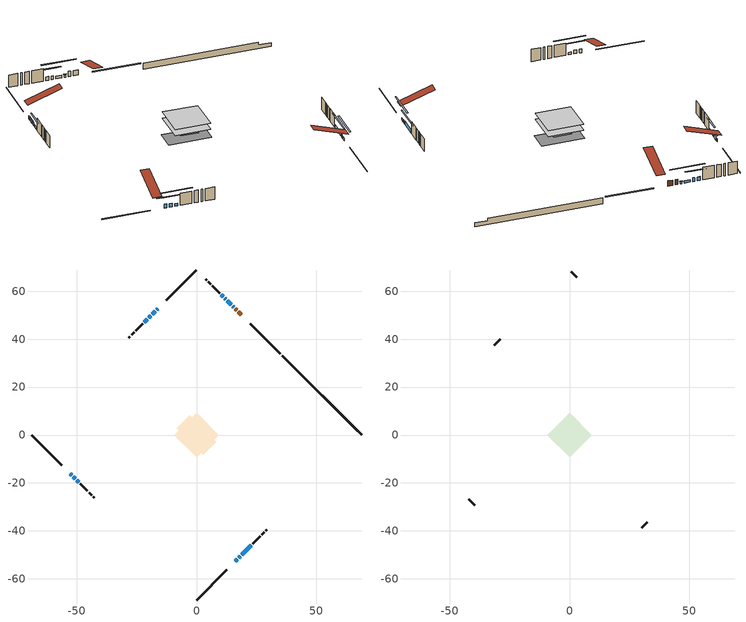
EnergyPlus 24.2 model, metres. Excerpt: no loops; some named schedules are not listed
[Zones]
conditioned space
 floor outside (Floor1 construction): -4.7,0 0,4.7 4.7,0 0,-4.7 z1.22
 floor adiabatic (AdiabaticFloorConstruction): -9.27,0 0,9.27 9.27,0 0,-9.27 z3.66
 floor foundation (Slab1 construction): -8.3,2.82 -2.82,8.3 8.3,-2.82 2.82,-8.3 z-1.22
 wall outside (RimJoist1 construction): 0,-68.89 12.58,-56.31 / -68.89,0 -56.31,-12.58 / 0,68.89 -12.58,56.31 / 35.04,33.85 22.46,46.43 z1.22:1.52
 wall outside (AdiabaticWallConstruction 1): 18.77,50.12 17.51,51.38 / 16.85,52.04 16.21,52.68 z1.22:3.25
 wall outside (AdiabaticWallConstruction): -16.27,52.62 -16.62,52.27 / 17.72,-51.17 18.22,-50.67 z1.22:2.44; -52.62,-16.27 -52.06,-16.83 z1.22:2.77; -51.4,-17.49 -50.59,-18.3 / -17.27,51.62 -18.48,50.41 / -19.13,49.76 -19.96,48.93 / 12.27,56.62 11.76,57.13 / 11.11,57.78 10.28,58.61 z1.22:2.67; 15.56,53.33 15.16,53.73 z1.22:2.08; 14.51,54.39 12.92,55.97 / 16.27,-52.62 17.07,-51.82 / -49.94,-18.95 -49.15,-19.74 z1.22:2.19; -20.61,48.28 -21.75,47.14 z1.22:2.24; 18.87,-50.02 22.91,-45.98 z1.22:2.64
 wall outside (Wall1 construction): 23.57,-45.32 26.53,-42.36 / -48.49,-20.4 -45.52,-23.37 / -22.4,46.49 -25.37,43.52 / 9.62,59.27 6.66,62.23 z1.22:6.1
 wall outside (Wall2 construction): 27.19,-41.7 28.3,-40.6 / -44.87,-24.02 -43.76,-25.13 / -26.03,42.87 -27.13,41.76 / 6,62.89 4.9,63.99 z1.22:6.1
 wall outside (Wall3 construction): 28.95,-39.94 29.43,-39.47 / -43.11,-25.78 -42.63,-26.26 / -27.79,41.1 -28.26,40.63 / 4.24,64.65 3.77,65.12 z1.22:6.1
 wall foundation (FoundationWall1 construction): 35.7,33.19,-1.22 35.7,33.19,1.22 65.57,3.32,1.22 65.57,3.32,0.3 68.89,0,0.3 68.89,0,-1.22
 window (WindowConstruction 9): -16.27,52.62 -16.62,52.27 z1.22:2.44
 window (WindowConstruction 4): -52.62,-16.27 -52.06,-16.83 z1.22:2.77
 window (WindowConstruction 5): -51.4,-17.49 -50.59,-18.3 z1.22:2.67
 window (WindowConstruction 6): 15.56,53.33 15.16,53.73 z1.22:2.08
 window (WindowConstruction 7): -17.27,51.62 -18.48,50.41 z1.22:2.67
 window (WindowConstruction 8): -19.13,49.76 -19.96,48.93 z1.22:2.67
 window (WindowConstruction 11): 14.5,54.39 12.92,55.97 z1.22:2.19
 window (WindowConstruction 12): 16.27,-52.62 17.07,-51.82 z1.22:2.19
 window (WindowConstruction 10): 17.72,-51.17 18.22,-50.67 z1.22:2.44
 window (WindowConstruction 13): -49.94,-18.95 -49.15,-19.74 z1.22:2.19
 window (WindowConstruction): 12.27,56.62 11.76,57.13 z1.22:2.67
 window (WindowConstruction 1): 11.1,57.79 10.28,58.61 z1.22:2.67
 window (WindowConstruction 2): -20.62,48.28 -21.75,47.14 z1.22:2.23
 window (WindowConstruction 3): 18.87,-50.02 22.91,-45.98 z1.22:2.64
 door (Door): 18.77,50.12 17.51,51.38 z1.22:3.25
 door (Door 1): 16.85,52.04 16.21,52.68 z1.22:3.25
 ceiling adiabatic (AdiabaticFloorConstruction): 0,-9.27 9.27,0 0,9.27 -9.27,0 z3.66
attic - vented
 floor to conditioned space (Floor2 construction Reversed): -9.27,0 0,9.27 9.27,0 0,-9.27 z6.1
 wall outside (Wall4 construction): 30.08,-38.81 32.54,-36.35 / -41.98,-26.91 -39.52,-29.37 / -28.92,39.97 -31.37,37.52 / 3.11,65.78 0.66,68.23 z1.22:6.1
 roof outside (Roof1 construction): 15.62,-53.27,6.1 6.59,-44.24,10.35 4.21,-46.62,10.35 13.24,-55.65,6.1; -53.27,-15.62,6.1 -44.24,-6.59,10.35 -46.62,-4.21,10.35 -55.65,-13.24,6.1; -15.62,53.27,6.1 -6.59,44.24,10.35 -4.21,46.62,10.35 -13.24,55.65,6.1; 19.42,49.47,6.1 10.39,40.43,10.35 12.77,38.05,10.35 21.8,47.09,6.1
shading: -49.98,-18.91 -54.7,-14.2 -54.99,-14.49 -50.27,-19.2 z5.71; -48.51,-20.38 -53.48,-15.41 -53.77,-15.7 -48.81,-20.67 z5.61; 15.02,53.87 15.7,53.19 15.99,53.48 15.31,54.16 z2.28; -18.62,50.27 -17.13,51.76 -17.42,52.05 -18.91,50.56 z2.87; -20.1,48.79 -18.99,49.9 -19.28,50.19 -20.39,49.08 z2.87; 9.12,59.77 18.31,50.58 18.6,50.87 9.41,60.06 z7.57; 20.87,-48.02 12.47,-56.42 12.76,-56.71 21.16,-48.31 z7.57; -45.34,-23.55 -53.74,-15.15 -54.03,-15.44 -45.63,-23.84 z7.57; 9.68,59.21 14.35,54.54 14.64,54.84 9.97,59.5 z5.61; 8.2,60.69 13.18,55.71 13.48,56 8.49,60.98 z5.61; -23.83,45.06 -18.54,50.36 -18.83,50.65 -24.12,45.36 z5.18; 24.99,-43.9 16.79,-52.1 17.08,-52.39 25.28,-44.19 z5.58
[Building]
Building 1: Terrain=Suburbs
[Site:Location]
Edmonton Intl AP_AB: Latitude {deg}=53.31; Longitude {deg}=-113.58; Time Zone {hr}=-7; Elevation {m}=723; Keep Site Location Information=Yes
[Site:GroundTemperature:Shallow]
-1.56185, -3.61833, -3.78302, -2.80711, 1.11059, 5.01004, 8.39065, 10.5322, 10.7141, 8.97234, 5.67794, 1.89811
[Site:WaterMainsTemperature]
Calculation Method=Schedule; Temperature Schedule=mains temperature schedule
[Material] Roughness=Rough; Thermal Absorptance=0.9
Name | Thickness {m} | Conductivity {W/m-K} | Density {kg/m3} | Specific Heat {J/kg-K} | Solar Absorptance | Visible Absorptance
asphalt or fiberglass shingles | 0.00635 | 0.162714 | 1121.4 | 1465.45 | 0.4 | 0.4
ceiling loosefill ins | 0.169333 | 0.0480833 | 16.02 | 1046.75 | 0.7 | 0.7
ceiling stud and cavity | 0.1397 | 0.515167 | 65.682 | 1177.47 | 0.7 | 0.7
concrete 4.0 in. | 0.1016 | 1.803125 | 2242.8 | 837.4 | 0.7 | 0.7
concrete 8.0 in. | 0.2032 | 1.803125 | 2242.8 | 837.4 | 0.7 | 0.7
door material | 0.04445 | 0.053851 | 512.64 | 1214.23 | 0.7 | 0.7
exterior vertical ins | 0.0460229 | 0.029427 | 32.04 | 1214.23 | 0.7 | 0.7
floor covering | 0.0127 | 0.0433444 | 54.468 | 1339.84 | 0.6 | 0.6
floor rigid ins | 0.051816 | 0.029427 | 32.04 | 1214.23 | 0.7 | 0.7
floor rigid ins 1; wall rigid ins | 0.512978 | 0.029427 | 32.04 | 1214.23 | 0.7 | 0.7
floor stud and cavity | 0.1397 | 0.0995206 | 92.3553 | 1139.71 | 0.7 | 0.7
floor stud and cavity 1 | 0.1397 | 1.75129 | 37.0049 | 1207.88 | 0.7 | 0.7
furniture material conditioned space 1 | 0.1524 | 0.115458 | 640.8 | 1214.23 | 0.6 | 0.6
gypsum board | 0.0127 | 0.160291 | 801 | 837.4 | 0.6 | 0.6
gypsum board 1 | 0.0127 | 0.160291 | 801 | 837.4 | 0.7 | 0.7
osb sheathing 0.5 in. | 0.0127 | 0.115458 | 512.64 | 1214.23 | 0.7 | 0.7
osb sheathing 0.75 in. | 0.01905 | 0.115458 | 512.64 | 1214.23 | 0.7 | 0.7
osb sheathing 2.0 in. | 0.0508 | 0.115458 | 512.64 | 1214.23 | 0.7 | 0.7
rim joist stud and cavity | 0.0508 | 0.0314757 | 125.044 | 1163.47 | 0.6 | 0.6
wall stud and cavity | 0.1397 | 0.100175 | 139.0536 | 1170.24 | 0.7 | 0.7
wall stud and cavity 1 | 0.1397 | 0.103846 | 139.0536 | 1170.24 | 0.7 | 0.7
wall stud and cavity 2 | 0.1397 | 0.113829 | 139.0536 | 1170.24 | 0.7 | 0.7
wall stud and cavity 3 | 0.0889 | 6.1454 | 50.32683 | 1063.81 | 0.6 | 0.6
wall stud and cavity 4 | 0.0889 | 0.380278 | 52.3479 | 1209.89 | 0.7 | 0.7
wall stud and cavity 5 | 0.0889 | 0.391764 | 83.0341 | 1211.67 | 0.7 | 0.7
wood siding | 0.0254 | 0.102417 | 544.68 | 1172.36 | 0.4 | 0.4
wood siding 1 | 0.00254 | 0.102417 | 544.68 | 1172.36 | 0.4 | 0.4
wood siding 2; wood siding 3; wood siding 4 | 0.0254 | 0.102417 | 544.68 | 1172.36 | 0.7 | 0.7
[WindowMaterial:SimpleGlazingSystem]
Name | U-Factor {W/m2-K} | Solar Heat Gain Coefficient
WindowMaterial | 2.64254 | 0.4
WindowMaterial 1 | 2.22918 | 0.57
WindowMaterial 10 | 2.42564 | 0.5
WindowMaterial 2 | 2.435862 | 0.62
WindowMaterial 3 | 2.43189 | 0.63
WindowMaterial 4 | 2.47447 | 0.61
WindowMaterial 5 | 2.430184 | 0.63
WindowMaterial 6 | 2.49094 | 0.46
WindowMaterial 7 | 2.171835 | 0.59
WindowMaterial 8 | 3.30687 | 0.61
WindowMaterial 9 | 3.310274 | 0.62
[Construction]
AdiabaticFloorConstruction: floor stud and cavity 1, floor rigid ins 1, osb sheathing 0.75 in., floor covering
AdiabaticWallConstruction: wood siding 3, wall rigid ins, wall stud and cavity 4, gypsum board
AdiabaticWallConstruction 1: wood siding 4, wall rigid ins, wall stud and cavity 4, gypsum board
Door; Door 1: door material
Floor1 construction: floor stud and cavity, floor rigid ins, osb sheathing 0.75 in., floor covering
Floor2 construction Reversed: gypsum board, ceiling stud and cavity, ceiling loosefill ins
FoundationWall1 construction: concrete 8.0 in., gypsum board 1
furniture construction conditioned space 1: furniture material conditioned space 1
PartitionWallConstruction: gypsum board, wall stud and cavity 5, gypsum board
RimJoist1 construction: wood siding 2, osb sheathing 2.0 in., rim joist stud and cavity
Roof1 construction: asphalt or fiberglass shingles
Slab1 construction: concrete 4.0 in.
Wall1 construction: wood siding, osb sheathing 0.5 in., wall stud and cavity, gypsum board
Wall2 construction: wood siding, osb sheathing 0.5 in., wall stud and cavity 1, gypsum board
Wall3 construction: wood siding, osb sheathing 0.5 in., wall stud and cavity 2, gypsum board
Wall4 construction: wood siding 1, wall stud and cavity 3
WindowConstruction: WindowMaterial
WindowConstruction 1; WindowConstruction 8: WindowMaterial 1
WindowConstruction 10: WindowMaterial 9
WindowConstruction 11; WindowConstruction 12; WindowConstruction 13: WindowMaterial 10
WindowConstruction 2: WindowMaterial 2
WindowConstruction 3: WindowMaterial 3
WindowConstruction 4: WindowMaterial 4
WindowConstruction 5: WindowMaterial 5
WindowConstruction 6: WindowMaterial 6
WindowConstruction 7: WindowMaterial 7
WindowConstruction 9: WindowMaterial 8
[Zone] Multiplier=1; Part of Total Floor Area=Yes
Name | Volume {m3}
attic - vented | 118.889
conditioned space | 787.2
[Space]
Name | Zone | Volume {m3}
attic - vented 1 | attic - vented | 118.889
conditioned space 1 | conditioned space | 787.2
[ZoneInfiltration:EffectiveLeakageArea]
infil attic - vented 1: Zone or Space=attic - vented 1; Schedule=Always On Discrete; Effective Air Leakage Area {cm2}=5982.61; Stack Coefficient=0.000635216; Wind Coefficient=1.70287e-05
[ZoneMixing]
whole house fan mix: Zone or Space=attic - vented; Schedule=Always On Continuous; Design Flow Rate Calculation Method=Flow/Zone; Design Flow Rate {m3/s}=0; Source Zone or Space=conditioned space
[SurfaceProperty:ExposedFoundationPerimeter]
Slab1: Exposed Perimeter Calculation Method=TotalExposedPerimeter; Total Exposed Perimeter {m}=46.939
[InternalMass] Zone or ZoneList=conditioned space; Space or SpaceList=conditioned space 1
Name | Construction | Surface Area {m2}
furniture mass conditioned space 1 | furniture construction conditioned space 1 | 135.188
partition wall mass | PartitionWallConstruction | 337.97
[Lights]
interior lighting: Zone or ZoneList or Space or SpaceList=conditioned space 1; Schedule=interior lighting schedule; Design Level Calculation Method=LightingLevel; Lighting Level {W}=343.2; Return Air Fraction=0; Fraction Radiant=0.6; Fraction Visible=0.2; Fraction Replaceable=1
[People]
occupants: Zone or ZoneList or Space or SpaceList=conditioned space 1; Number of People Schedule=occupants schedule; Number of People Calculation Method=People; Number of People=3; Fraction Radiant=0.314171; Sensible Heat Fraction=0.56303; Activity Level Schedule=occupants activity schedule; Carbon Dioxide Generation Rate {m3/s-W}=0; Enable ASHRAE 55 Comfort Warnings=No; Mean Radiant Temperature Calculation Type=EnclosureAveraged
[ElectricEquipment] Zone or ZoneList or Space or SpaceList=conditioned space 1; Design Level Calculation Method=EquipmentLevel
Name | Schedule | Design Level {W} | Fraction Latent | Fraction Radiant | Fraction Lost
clothes dryer | clothes dryer schedule | 140.772 | 0.015 | 0.081 | 0.85
clothes washer | clothes washer schedule | 32.1985 | 0.03 | 0.162 | 0.7
cooking range | cooking range schedule | 215.147 | 0.08 | 0.432 | 0.2
dishwasher | dishwasher schedule | 66.8632 | 0.3 | 0.18 | 0.4
fridge | fridge schedule | 72.9452 | 0 | 0.6 | 0
mech vent bath fan 0 | mech vent bath fan 0 schedule | 50.2 | 0 | 0 | 1
mech vent bath fan 1 | mech vent bath fan 1 schedule | 50.2 | 0 | 0 | 1
mech vent house fan | mech vent house fan schedule | 0 | 0 | 0 | 1
mech vent house fan cfis | mech vent house fan cfis schedule | 0 | 0 | 0 | 0
mech vent range fan 0 | mech vent range fan 0 schedule | 57 | 0 | 0 | 1
misc plug loads | misc plug loads schedule | 494.7 | 0.045 | 0.513 | 0.1
whole house fan | Always On Discrete | 0 | 0 | 0 | 1
[OtherEquipment] Zone or ZoneList or Space or SpaceList=conditioned space 1; Design Level Calculation Method=EquipmentLevel
Name | Fuel Type | Schedule | Design Level {W} | Fraction Latent | Fraction Radiant | Fraction Lost
clothes dryer 1 | Electricity | clothes dryer schedule | 0 | 0.015 | 0.081 | 0.85
cooking range 1 | Electricity | cooking range schedule | 0 | 0.08 | 0.432 | 0.2
general water use latent | None | general water use schedule | 62.594 | 1 | 0 | 0
general water use sensible | None | general water use schedule | -61.6891 | 0 | 0.6 | 0
mech vent house fan latent load | None | Always On Discrete | 0 | 1 | 0 | 0
mech vent house fan sensible load | None | Always On Discrete | 0 | 0 | 0 | 0
water heater energy adjustment1 | NaturalGas | Always On Discrete | 0.01 | 0 | 0 | 1
[ZoneInfiltration:DesignFlowRate] Zone or ZoneList or Space or SpaceList=conditioned space 1; Schedule=Always On Discrete; Design Flow Rate Calculation Method=Flow/Zone; Design Flow Rate {m3/s}=0
infil flow; natural vent flow; whole house fan flow
[Foundation:Kiva]
Foundation Kiva 1: Initial Indoor Air Temperature {C}=18; Wall Height Above Grade {m}=1.21999; Wall Depth Below Slab {m}=0.2032; Custom Block Material Name 1=exterior vertical ins; Custom Block Depth 1 {m}=2.43998; Custom Block X Position 1 {m}=0.2159; Custom Block Z Position 1 {m}=0
[Foundation:Kiva:Settings]
Soil Conductivity {W/m-K}=0.849921; Soil Density {kg/m3}=1842.3; Soil Specific Heat {J/kg-K}=418.7; Ground Solar Absorptivity=0.9; Ground Thermal Absorptivity=0.9; Ground Surface Roughness {m}=0.03; Far-Field Width {m}=40; Deep-Ground Boundary Condition=ZeroFlux; Deep-Ground Depth {m}=40; Minimum Cell Dimension {m}=0.2; Maximum Cell Growth Coefficient=3; Simulation Timestep=Timestep
[Exterior:Lights]
exterior lighting: Schedule=exterior lighting schedule; Design Level {W}=75.6
[Schedule:Constant]
Name | Hourly Value
Always On Continuous; mech vent house fan schedule; mech vent house fan cfis schedule; Always On Discrete | 1
occupants activity schedule | 117.228
fridge schedule | 0
[Schedule:Week:Daily]
interior lighting schedule Week Rule - Jan1-Jan27: interior lighting schedule day, interior lighting schedule day, interior lighting schedule day, interior lighting schedule day, interior lighting schedule day, interior lighting schedule day, interior lighting schedule day, interior lighting schedule default day, interior lighting schedule default day, interior lighting schedule default day, interior lighting schedule default day, interior lighting schedule default day
interior lighting schedule Week Rule - Jan28-Feb3: interior lighting schedule day, interior lighting schedule day, interior lighting schedule day, interior lighting schedule day, interior lighting schedule day 1, interior lighting schedule day 1, interior lighting schedule day 1, interior lighting schedule default day, interior lighting schedule default day, interior lighting schedule default day, interior lighting schedule default day, interior lighting schedule default day
interior lighting schedule Week Rule - Feb4-Feb24: interior lighting schedule day 1, interior lighting schedule day 1, interior lighting schedule day 1, interior lighting schedule day 1, interior lighting schedule day 1, interior lighting schedule day 1, interior lighting schedule day 1, interior lighting schedule default day, interior lighting schedule default day, interior lighting schedule default day, interior lighting schedule default day, interior lighting schedule default day
interior lighting schedule Week Rule - Feb25-Mar3: interior lighting schedule day 1, interior lighting schedule day 1, interior lighting schedule day 1, interior lighting schedule day 1, interior lighting schedule day 2, interior lighting schedule day 2, interior lighting schedule day 2, interior lighting schedule default day, interior lighting schedule default day, interior lighting schedule default day, interior lighting schedule default day, interior lighting schedule default day
interior lighting schedule Week Rule - Mar4-Mar31: interior lighting schedule day 2, interior lighting schedule day 2, interior lighting schedule day 2, interior lighting schedule day 2, interior lighting schedule day 2, interior lighting schedule day 2, interior lighting schedule day 2, interior lighting schedule default day, interior lighting schedule default day, interior lighting schedule default day, interior lighting schedule default day, interior lighting schedule default day
interior lighting schedule Week Rule - Apr1-Apr28: interior lighting schedule day 3, interior lighting schedule day 3, interior lighting schedule day 3, interior lighting schedule day 3, interior lighting schedule day 3, interior lighting schedule day 3, interior lighting schedule day 3, interior lighting schedule default day, interior lighting schedule default day, interior lighting schedule default day, interior lighting schedule default day, interior lighting schedule default day
interior lighting schedule Week Rule - Apr29-May5: interior lighting schedule day 3, interior lighting schedule day 3, interior lighting schedule day 4, interior lighting schedule day 4, interior lighting schedule day 4, interior lighting schedule day 4, interior lighting schedule day 4, interior lighting schedule default day, interior lighting schedule default day, interior lighting schedule default day, interior lighting schedule default day, interior lighting schedule default day
interior lighting schedule Week Rule - May6-May26: interior lighting schedule day 4, interior lighting schedule day 4, interior lighting schedule day 4, interior lighting schedule day 4, interior lighting schedule day 4, interior lighting schedule day 4, interior lighting schedule day 4, interior lighting schedule default day, interior lighting schedule default day, interior lighting schedule default day, interior lighting schedule default day, interior lighting schedule default day
interior lighting schedule Week Rule - May27-Jun2: interior lighting schedule day 4, interior lighting schedule day 4, interior lighting schedule day 4, interior lighting schedule day 4, interior lighting schedule day 4, interior lighting schedule day 5, interior lighting schedule day 5, interior lighting schedule default day, interior lighting schedule default day, interior lighting schedule default day, interior lighting schedule default day, interior lighting schedule default day
interior lighting schedule Week Rule - Jun3-Jun30: interior lighting schedule day 5, interior lighting schedule day 5, interior lighting schedule day 5, interior lighting schedule day 5, interior lighting schedule day 5, interior lighting schedule day 5, interior lighting schedule day 5, interior lighting schedule default day, interior lighting schedule default day, interior lighting schedule default day, interior lighting schedule default day, interior lighting schedule default day
interior lighting schedule Week Rule - Jul1-Jul28: interior lighting schedule day 6, interior lighting schedule day 6, interior lighting schedule day 6, interior lighting schedule day 6, interior lighting schedule day 6, interior lighting schedule day 6, interior lighting schedule day 6, interior lighting schedule default day, interior lighting schedule default day, interior lighting schedule default day, interior lighting schedule default day, interior lighting schedule default day
interior lighting schedule Week Rule - Jul29-Aug4: interior lighting schedule day 6, interior lighting schedule day 6, interior lighting schedule day 6, interior lighting schedule day 7, interior lighting schedule day 7, interior lighting schedule day 7, interior lighting schedule day 7, interior lighting schedule default day, interior lighting schedule default day, interior lighting schedule default day, interior lighting schedule default day, interior lighting schedule default day
interior lighting schedule Week Rule - Aug5-Aug25: interior lighting schedule day 7, interior lighting schedule day 7, interior lighting schedule day 7, interior lighting schedule day 7, interior lighting schedule day 7, interior lighting schedule day 7, interior lighting schedule day 7, interior lighting schedule default day, interior lighting schedule default day, interior lighting schedule default day, interior lighting schedule default day, interior lighting schedule default day
interior lighting schedule Week Rule - Aug26-Sep1: interior lighting schedule day 7, interior lighting schedule day 7, interior lighting schedule day 7, interior lighting schedule day 7, interior lighting schedule day 7, interior lighting schedule day 7, interior lighting schedule day 8, interior lighting schedule default day, interior lighting schedule default day, interior lighting schedule default day, interior lighting schedule default day, interior lighting schedule default day
interior lighting schedule Week Rule - Sep2-Sep29: interior lighting schedule day 8, interior lighting schedule day 8, interior lighting schedule day 8, interior lighting schedule day 8, interior lighting schedule day 8, interior lighting schedule day 8, interior lighting schedule day 8, interior lighting schedule default day, interior lighting schedule default day, interior lighting schedule default day, interior lighting schedule default day, interior lighting schedule default day
interior lighting schedule Week Rule - Sep30-Oct6: interior lighting schedule day 8, interior lighting schedule day 9, interior lighting schedule day 9, interior lighting schedule day 9, interior lighting schedule day 9, interior lighting schedule day 9, interior lighting schedule day 9, interior lighting schedule default day, interior lighting schedule default day, interior lighting schedule default day, interior lighting schedule default day, interior lighting schedule default day
interior lighting schedule Week Rule - Oct7-Oct27: interior lighting schedule day 9, interior lighting schedule day 9, interior lighting schedule day 9, interior lighting schedule day 9, interior lighting schedule day 9, interior lighting schedule day 9, interior lighting schedule day 9, interior lighting schedule default day, interior lighting schedule default day, interior lighting schedule default day, interior lighting schedule default day, interior lighting schedule default day
interior lighting schedule Week Rule - Oct28-Nov3: interior lighting schedule day 9, interior lighting schedule day 9, interior lighting schedule day 9, interior lighting schedule day 9, interior lighting schedule day 10, interior lighting schedule day 10, interior lighting schedule day 10, interior lighting schedule default day, interior lighting schedule default day, interior lighting schedule default day, interior lighting schedule default day, interior lighting schedule default day
interior lighting schedule Week Rule - Nov4-Nov24: interior lighting schedule day 10, interior lighting schedule day 10, interior lighting schedule day 10, interior lighting schedule day 10, interior lighting schedule day 10, interior lighting schedule day 10, interior lighting schedule day 10, interior lighting schedule default day, interior lighting schedule default day, interior lighting schedule default day, interior lighting schedule default day, interior lighting schedule default day
interior lighting schedule Week Rule - Nov25-Dec1: interior lighting schedule day 10, interior lighting schedule day 10, interior lighting schedule day 10, interior lighting schedule day 10, interior lighting schedule day 10, interior lighting schedule day 10, interior lighting schedule day 11, interior lighting schedule default day, interior lighting schedule default day, interior lighting schedule default day, interior lighting schedule default day, interior lighting schedule default day
interior lighting schedule Week Rule - Dec2-Dec31: interior lighting schedule day 11, interior lighting schedule day 11, interior lighting schedule day 11, interior lighting schedule day 11, interior lighting schedule day 11, interior lighting schedule day 11, interior lighting schedule day 11, interior lighting schedule default day, interior lighting schedule default day, interior lighting schedule default day, interior lighting schedule default day, interior lighting schedule default day
occupants schedule Week Rule - Jan1-Dec31: occupants schedule day, occupants schedule day, occupants schedule day, occupants schedule day, occupants schedule day, occupants schedule day, occupants schedule day, occupants schedule default day, occupants schedule default day, occupants schedule default day, occupants schedule default day, occupants schedule default day
clothes dryer schedule Week Rule - Jan1-Dec31: clothes dryer schedule day, clothes dryer schedule day, clothes dryer schedule day, clothes dryer schedule day, clothes dryer schedule day, clothes dryer schedule day, clothes dryer schedule day, clothes dryer schedule default day, clothes dryer schedule default day, clothes dryer schedule default day, clothes dryer schedule default day, clothes dryer schedule default day
clothes washer schedule Week Rule - Jan1-Dec31: clothes washer schedule day, clothes washer schedule day, clothes washer schedule day, clothes washer schedule day, clothes washer schedule day, clothes washer schedule day, clothes washer schedule day, clothes washer schedule default day, clothes washer schedule default day, clothes washer schedule default day, clothes washer schedule default day, clothes washer schedule default day
cooking range schedule Week Rule - Jan1-Dec31: cooking range schedule day, cooking range schedule day, cooking range schedule day, cooking range schedule day, cooking range schedule day, cooking range schedule day, cooking range schedule day, cooking range schedule default day, cooking range schedule default day, cooking range schedule default day, cooking range schedule default day, cooking range schedule default day
dishwasher schedule Week Rule - Jan1-Dec31: dishwasher schedule day, dishwasher schedule day, dishwasher schedule day, dishwasher schedule day, dishwasher schedule day, dishwasher schedule day, dishwasher schedule day, dishwasher schedule default day, dishwasher schedule default day, dishwasher schedule default day, dishwasher schedule default day, dishwasher schedule default day
mech vent bath fan 0 schedule Week Rule - Jan1-Dec31: mech vent bath fan 0 schedule day, mech vent bath fan 0 schedule day, mech vent bath fan 0 schedule day, mech vent bath fan 0 schedule day, mech vent bath fan 0 schedule day, mech vent bath fan 0 schedule day, mech vent bath fan 0 schedule day, mech vent bath fan 0 schedule default day, mech vent bath fan 0 schedule default day, mech vent bath fan 0 schedule default day, mech vent bath fan 0 schedule default day, mech vent bath fan 0 schedule default day
mech vent bath fan 1 schedule Week Rule - Jan1-Dec31: mech vent bath fan 1 schedule day, mech vent bath fan 1 schedule day, mech vent bath fan 1 schedule day, mech vent bath fan 1 schedule day, mech vent bath fan 1 schedule day, mech vent bath fan 1 schedule day, mech vent bath fan 1 schedule day, mech vent bath fan 1 schedule default day, mech vent bath fan 1 schedule default day, mech vent bath fan 1 schedule default day, mech vent bath fan 1 schedule default day, mech vent bath fan 1 schedule default day
mech vent range fan 0 schedule Week Rule - Jan1-Dec31: mech vent range fan 0 schedule day, mech vent range fan 0 schedule day, mech vent range fan 0 schedule day, mech vent range fan 0 schedule day, mech vent range fan 0 schedule day, mech vent range fan 0 schedule day, mech vent range fan 0 schedule day, mech vent range fan 0 schedule default day, mech vent range fan 0 schedule default day, mech vent range fan 0 schedule default day, mech vent range fan 0 schedule default day, mech vent range fan 0 schedule default day
misc plug loads schedule Week Rule - Jan1-Dec31: misc plug loads schedule day, misc plug loads schedule day, misc plug loads schedule day, misc plug loads schedule day, misc plug loads schedule day, misc plug loads schedule day, misc plug loads schedule day, misc plug loads schedule default day, misc plug loads schedule default day, misc plug loads schedule default day, misc plug loads schedule default day, misc plug loads schedule default day
general water use schedule Week Rule - Jan1-Dec31: general water use schedule day, general water use schedule day, general water use schedule day, general water use schedule day, general water use schedule day, general water use schedule day, general water use schedule day, general water use schedule default day, general water use schedule default day, general water use schedule default day, general water use schedule default day, general water use schedule default day
exterior lighting schedule Week Rule - Jan1-Jan27: exterior lighting schedule day, exterior lighting schedule day, exterior lighting schedule day, exterior lighting schedule day, exterior lighting schedule day, exterior lighting schedule day, exterior lighting schedule day, exterior lighting schedule default day, exterior lighting schedule default day, exterior lighting schedule default day, exterior lighting schedule default day, exterior lighting schedule default day
exterior lighting schedule Week Rule - Jan28-Feb3: exterior lighting schedule day, exterior lighting schedule day, exterior lighting schedule day, exterior lighting schedule day, exterior lighting schedule day 1, exterior lighting schedule day 1, exterior lighting schedule day 1, exterior lighting schedule default day, exterior lighting schedule default day, exterior lighting schedule default day, exterior lighting schedule default day, exterior lighting schedule default day
exterior lighting schedule Week Rule - Feb4-Feb24: exterior lighting schedule day 1, exterior lighting schedule day 1, exterior lighting schedule day 1, exterior lighting schedule day 1, exterior lighting schedule day 1, exterior lighting schedule day 1, exterior lighting schedule day 1, exterior lighting schedule default day, exterior lighting schedule default day, exterior lighting schedule default day, exterior lighting schedule default day, exterior lighting schedule default day
exterior lighting schedule Week Rule - Feb25-Mar3: exterior lighting schedule day 1, exterior lighting schedule day 1, exterior lighting schedule day 1, exterior lighting schedule day 1, exterior lighting schedule day 2, exterior lighting schedule day 2, exterior lighting schedule day 2, exterior lighting schedule default day, exterior lighting schedule default day, exterior lighting schedule default day, exterior lighting schedule default day, exterior lighting schedule default day
exterior lighting schedule Week Rule - Mar4-Mar31: exterior lighting schedule day 2, exterior lighting schedule day 2, exterior lighting schedule day 2, exterior lighting schedule day 2, exterior lighting schedule day 2, exterior lighting schedule day 2, exterior lighting schedule day 2, exterior lighting schedule default day, exterior lighting schedule default day, exterior lighting schedule default day, exterior lighting schedule default day, exterior lighting schedule default day
exterior lighting schedule Week Rule - Apr1-Apr28: exterior lighting schedule day 3, exterior lighting schedule day 3, exterior lighting schedule day 3, exterior lighting schedule day 3, exterior lighting schedule day 3, exterior lighting schedule day 3, exterior lighting schedule day 3, exterior lighting schedule default day, exterior lighting schedule default day, exterior lighting schedule default day, exterior lighting schedule default day, exterior lighting schedule default day
exterior lighting schedule Week Rule - Apr29-May5: exterior lighting schedule day 3, exterior lighting schedule day 3, exterior lighting schedule day 4, exterior lighting schedule day 4, exterior lighting schedule day 4, exterior lighting schedule day 4, exterior lighting schedule day 4, exterior lighting schedule default day, exterior lighting schedule default day, exterior lighting schedule default day, exterior lighting schedule default day, exterior lighting schedule default day
exterior lighting schedule Week Rule - May6-May26: exterior lighting schedule day 4, exterior lighting schedule day 4, exterior lighting schedule day 4, exterior lighting schedule day 4, exterior lighting schedule day 4, exterior lighting schedule day 4, exterior lighting schedule day 4, exterior lighting schedule default day, exterior lighting schedule default day, exterior lighting schedule default day, exterior lighting schedule default day, exterior lighting schedule default day
exterior lighting schedule Week Rule - May27-Jun2: exterior lighting schedule day 4, exterior lighting schedule day 4, exterior lighting schedule day 4, exterior lighting schedule day 4, exterior lighting schedule day 4, exterior lighting schedule day 5, exterior lighting schedule day 5, exterior lighting schedule default day, exterior lighting schedule default day, exterior lighting schedule default day, exterior lighting schedule default day, exterior lighting schedule default day
exterior lighting schedule Week Rule - Jun3-Jun30: exterior lighting schedule day 5, exterior lighting schedule day 5, exterior lighting schedule day 5, exterior lighting schedule day 5, exterior lighting schedule day 5, exterior lighting schedule day 5, exterior lighting schedule day 5, exterior lighting schedule default day, exterior lighting schedule default day, exterior lighting schedule default day, exterior lighting schedule default day, exterior lighting schedule default day
exterior lighting schedule Week Rule - Jul1-Jul28: exterior lighting schedule day 6, exterior lighting schedule day 6, exterior lighting schedule day 6, exterior lighting schedule day 6, exterior lighting schedule day 6, exterior lighting schedule day 6, exterior lighting schedule day 6, exterior lighting schedule default day, exterior lighting schedule default day, exterior lighting schedule default day, exterior lighting schedule default day, exterior lighting schedule default day
exterior lighting schedule Week Rule - Jul29-Aug4: exterior lighting schedule day 6, exterior lighting schedule day 6, exterior lighting schedule day 6, exterior lighting schedule day 7, exterior lighting schedule day 7, exterior lighting schedule day 7, exterior lighting schedule day 7, exterior lighting schedule default day, exterior lighting schedule default day, exterior lighting schedule default day, exterior lighting schedule default day, exterior lighting schedule default day
exterior lighting schedule Week Rule - Aug5-Aug25: exterior lighting schedule day 7, exterior lighting schedule day 7, exterior lighting schedule day 7, exterior lighting schedule day 7, exterior lighting schedule day 7, exterior lighting schedule day 7, exterior lighting schedule day 7, exterior lighting schedule default day, exterior lighting schedule default day, exterior lighting schedule default day, exterior lighting schedule default day, exterior lighting schedule default day
[Schedule:Year]
interior lighting schedule: interior lighting schedule Week Rule - Jan1-Jan27, 1, 1, 1, 27, interior lighting schedule Week Rule - Jan28-Feb3, 1, 28, 2, 3, interior lighting schedule Week Rule - Feb4-Feb24, 2, 4, 2, 24, interior lighting schedule Week Rule - Feb25-Mar3, 2, 25, 3, 3, interior lighting schedule Week Rule - Mar4-Mar31, 3, 4, 3, 31, interior lighting schedule Week Rule - Apr1-Apr28, 4, 1, 4, 28, interior lighting schedule Week Rule - Apr29-May5, 4, 29, 5, 5, interior lighting schedule Week Rule - May6-May26, 5, 6, 5, 26, interior lighting schedule Week Rule - May27-Jun2, 5, 27, 6, 2, interior lighting schedule Week Rule - Jun3-Jun30, 6, 3, 6, 30, interior lighting schedule Week Rule - Jul1-Jul28, 7, 1, 7, 28, interior lighting schedule Week Rule - Jul29-Aug4, 7, 29, 8, 4, interior lighting schedule Week Rule - Aug5-Aug25, 8, 5, 8, 25, interior lighting schedule Week Rule - Aug26-Sep1, 8, 26, 9, 1, interior lighting schedule Week Rule - Sep2-Sep29, 9, 2, 9, 29, interior lighting schedule Week Rule - Sep30-Oct6, 9, 30, 10, 6, interior lighting schedule Week Rule - Oct7-Oct27, 10, 7, 10, 27, interior lighting schedule Week Rule - Oct28-Nov3, 10, 28, 11, 3, interior lighting schedule Week Rule - Nov4-Nov24, 11, 4, 11, 24, interior lighting schedule Week Rule - Nov25-Dec1, 11, 25, 12, 1, interior lighting schedule Week Rule - Dec2-Dec31, 12, 2, 12, 31
occupants schedule: occupants schedule Week Rule - Jan1-Dec31, 1, 1, 12, 31
clothes dryer schedule: clothes dryer schedule Week Rule - Jan1-Dec31, 1, 1, 12, 31
clothes washer schedule: clothes washer schedule Week Rule - Jan1-Dec31, 1, 1, 12, 31
cooking range schedule: cooking range schedule Week Rule - Jan1-Dec31, 1, 1, 12, 31
dishwasher schedule: dishwasher schedule Week Rule - Jan1-Dec31, 1, 1, 12, 31
mech vent bath fan 0 schedule: mech vent bath fan 0 schedule Week Rule - Jan1-Dec31, 1, 1, 12, 31
mech vent bath fan 1 schedule: mech vent bath fan 1 schedule Week Rule - Jan1-Dec31, 1, 1, 12, 31
mech vent range fan 0 schedule: mech vent range fan 0 schedule Week Rule - Jan1-Dec31, 1, 1, 12, 31
misc plug loads schedule: misc plug loads schedule Week Rule - Jan1-Dec31, 1, 1, 12, 31
general water use schedule: general water use schedule Week Rule - Jan1-Dec31, 1, 1, 12, 31
exterior lighting schedule: exterior lighting schedule Week Rule - Jan1-Jan27, 1, 1, 1, 27, exterior lighting schedule Week Rule - Jan28-Feb3, 1, 28, 2, 3, exterior lighting schedule Week Rule - Feb4-Feb24, 2, 4, 2, 24, exterior lighting schedule Week Rule - Feb25-Mar3, 2, 25, 3, 3, exterior lighting schedule Week Rule - Mar4-Mar31, 3, 4, 3, 31, exterior lighting schedule Week Rule - Apr1-Apr28, 4, 1, 4, 28, exterior lighting schedule Week Rule - Apr29-May5, 4, 29, 5, 5, exterior lighting schedule Week Rule - May6-May26, 5, 6, 5, 26, exterior lighting schedule Week Rule - May27-Jun2, 5, 27, 6, 2, exterior lighting schedule Week Rule - Jun3-Jun30, 6, 3, 6, 30, exterior lighting schedule Week Rule - Jul1-Jul28, 7, 1, 7, 28, exterior lighting schedule Week Rule - Jul29-Aug4, 7, 29, 8, 4, exterior lighting schedule Week Rule - Aug5-Aug25, 8, 5, 8, 25, exterior lighting schedule Week Rule - Aug26-Sep1, 8, 26, 9, 1, exterior lighting schedule Week Rule - Sep2-Sep29, 9, 2, 9, 29, exterior lighting schedule Week Rule - Sep30-Oct6, 9, 30, 10, 6, exterior lighting schedule Week Rule - Oct7-Oct27, 10, 7, 10, 27, exterior lighting schedule Week Rule - Oct28-Nov3, 10, 28, 11, 3, exterior lighting schedule Week Rule - Nov4-Nov24, 11, 4, 11, 24, exterior lighting schedule Week Rule - Nov25-Dec1, 11, 25, 12, 1, exterior lighting schedule Week Rule - Dec2-Dec31, 12, 2, 12, 31
[Schedule:Compact]
mains temperature schedule: Through: 01/01, For: AllDays, Until: 24:00, 3.97167, Through: 01/02, For: AllDays, Until: 24:00, 3.90778, Through: 01/03, For: AllDays, Until: 24:00, 3.84556, Through: 01/04, For: AllDays, Until: 24:00, 3.78389, Through: 01/05, For: AllDays, Until: 24:00, 3.72278, Through: 01/06, For: AllDays, Until: 24:00, 3.66278, Through: 01/07, For: AllDays, Until: 24:00, 3.60389, Through: 01/08, For: AllDays, Until: 24:00, 3.54556, Through: 01/09, For: AllDays, Until: 24:00, 3.48833, Through: 01/10, For: AllDays, Until: 24:00, 3.43167, Through: 01/11, For: AllDays, Until: 24:00, 3.37611, Through: 01/12, For: AllDays, Until: 24:00, 3.32167, Through: 01/13, For: AllDays, Until: 24:00, 3.26833, Through: 01/14, For: AllDays, Until: 24:00, 3.21556, Through: 01/15, For: AllDays, Until: 24:00, 3.16444, Through: 01/16, For: AllDays, Until: 24:00, 3.11389, Through: 01/17, For: AllDays, Until: 24:00, 3.06444, Through: 01/18, For: AllDays, Until: 24:00, 3.01611, Through: 01/19, For: AllDays, Until: 24:00, 2.96889, Through: 01/20, For: AllDays, Until: 24:00, 2.92278, Through: 01/21, For: AllDays, Until: 24:00, 2.87722, Through: 01/22, For: AllDays, Until: 24:00, 2.83333, Through: 01/23, For: AllDays, Until: 24:00, 2.79056, Through: 01/24, For: AllDays, Until: 24:00, 2.74889, Through: 01/25, For: AllDays, Until: 24:00, 2.70833, Through: 01/26, For: AllDays, Until: 24:00, 2.66889, Through: 01/27, For: AllDays, Until: 24:00, 2.63056, Through: 01/28, For: AllDays, Until: 24:00, 2.59333, Through: 01/29, For: AllDays, Until: 24:00, 2.55778, Through: 01/30, For: AllDays, Until: 24:00, 2.52278, Through: 01/31, For: AllDays, Until: 24:00, 2.48944, Through: 02/01, For: AllDays, Until: 24:00, 2.45722, Through: 02/02, For: AllDays, Until: 24:00, 2.42611, Through: 02/03, For: AllDays, Until: 24:00, 2.39667, Through: 02/04, For: AllDays, Until: 24:00, 2.36833, Through: 02/05, For: AllDays, Until: 24:00, 2.34111, Through: 02/06, For: AllDays, Until: 24:00, 2.315, Through: 02/07, For: AllDays, Until: 24:00, 2.29056, Through: 02/08, For: AllDays, Until: 24:00, 2.26722, Through: 02/09, For: AllDays, Until: 24:00, 2.245, Through: 02/10, For: AllDays, Until: 24:00, 2.22444, Through: 02/11, For: AllDays, Until: 24:00, 2.20444, Through: 02/12, For: AllDays, Until: 24:00, 2.18667, Through: 02/13, For: AllDays, Until: 24:00, 2.17, Through: 02/14, For: AllDays, Until: 24:00, 2.15444, Through: 02/15, For: AllDays, Until: 24:00, 2.14, Through: 02/16, For: AllDays, Until: 24:00, 2.12722, Through: 02/17, For: AllDays, Until: 24:00, 2.11556, Through: 02/18, For: AllDays, Until: 24:00, 2.10556, Through: 02/19, For: AllDays, Until: 24:00, 2.09667, Through: 02/20, For: AllDays, Until: 24:00, 2.08889, Through: 02/21, For: AllDays, Until: 24:00, 2.08278, Through: 02/22, For: AllDays, Until: 24:00, 2.07833, Through: 02/23, For: AllDays, Until: 24:00, 2.07444, Through: 02/24, For: AllDays, Until: 24:00, 2.07278, Through: 02/25, For: AllDays, Until: 24:00, 2.07167, Through: 02/26, For: AllDays, Until: 24:00, 2.07222, Through: 02/27, For: AllDays, Until: 24:00, 2.07444, Through: 02/28, For: AllDays, Until: 24:00, 2.07778, Through: 03/01, For: AllDays, Until: 24:00, 2.08222, Through: 03/02, For: AllDays, Until: 24:00, 2.08833, Through: 03/03, For: AllDays, Until: 24:00, 2.09556, Through: 03/04, For: AllDays, Until: 24:00, 2.10444, Through: 03/05, For: AllDays, Until: 24:00, 2.11444, Through: 03/06, For: AllDays, Until: 24:00, 2.12556, Through: 03/07, For: AllDays, Until: 24:00, 2.13833, Through: 03/08, For: AllDays, Until: 24:00, 2.15278, Through: 03/09, For: AllDays, Until: 24:00, 2.16778, Through: 03/10, For: AllDays, Until: 24:00, 2.18444, Through: 03/11, For: AllDays, Until: 24:00, 2.20278, Through: 03/12, For: AllDays, Until: 24:00, 2.22167, Through: 03/13, For: AllDays, Until: 24:00, 2.24278, Through: 03/14, For: AllDays, Until: 24:00, 2.26444, Through: 03/15, For: AllDays, Until: 24:00, 2.28778, Through: 03/16, For: AllDays, Until: 24:00, 2.31222, Through: 03/17, For: AllDays, Until: 24:00, 2.33778, Through: 03/18, For: AllDays, Until: 24:00, 2.365, Through: 03/19, For: AllDays, Until: 24:00, 2.39333, Through: 03/20, For: AllDays, Until: 24:00, 2.42278, Through: 03/21, For: AllDays, Until: 24:00, 2.45389, Through: 03/22, For: AllDays, Until: 24:00, 2.48611, Through: 03/23, For: AllDays, Until: 24:00, 2.51889, Through: 03/24, For: AllDays, Until: 24:00, 2.55389, Through: 03/25, For: AllDays, Until: 24:00, 2.58944, Through: 03/26, For: AllDays, Until: 24:00, 2.62611, Through: 03/27, For: AllDays, Until: 24:00, 2.66444, Through: 03/28, For: AllDays, Until: 24:00, 2.70389, Through: 03/29, For: AllDays, Until: 24:00, 2.74389, Through: 03/30, For: AllDays, Until: 24:00, 2.78556, Through: 03/31, For: AllDays, Until: 24:00, 2.82833, Through: 04/01, For: AllDays, Until: 24:00, 2.87222, Through: 04/02, For: AllDays, Until: 24:00, 2.91722, Through: 04/03, For: AllDays, Until: 24:00, 2.96333, Through: 04/04, For: AllDays, Until: 24:00, 3.01056, Through: 04/05, For: AllDays, Until: 24:00, 3.05889, Through: 04/06, For: AllDays, Until: 24:00, 3.10833, Through: 04/07, For: AllDays, Until: 24:00, 3.15833, Through: 04/08, For: AllDays, Until: 24:00, 3.21, Through: 04/09, For: AllDays, Until: 24:00, 3.26222, Through: 04/10, For: AllDays, Until: 24:00, 3.31556, Through: 04/11, For: AllDays, Until: 24:00, 3.37, Through: 04/12, For: AllDays, Until: 24:00, 3.42556, Through: 04/13, For: AllDays, Until: 24:00, 3.48167, Through: 04/14, For: AllDays, Until: 24:00, 3.53889, Through: 04/15, For: AllDays, Until: 24:00, 3.59722, Through: 04/16, For: AllDays, Until: 24:00, 3.65611, Through: 04/17, For: AllDays, Until: 24:00, 3.71611, Through: 04/18, For: AllDays, Until: 24:00, 3.77667, Through: 04/19, For: AllDays, Until: 24:00, 3.83833, Through: 04/20, For: AllDays, Until: 24:00, 3.90111, Through: 04/21, For: AllDays, Until: 24:00, 3.96444, Through: 04/22, For: AllDays, Until: 24:00, 4.02833, Through: 04/23, For: AllDays, Until: 24:00, 4.09333, Through: 04/24, For: AllDays, Until: 24:00, 4.15889, Through: 04/25, For: AllDays, Until: 24:00, 4.225, Through: 04/26, For: AllDays, Until: 24:00, 4.29222, Through: 04/27, For: AllDays, Until: 24:00, 4.36, Through: 04/28, For: AllDays, Until: 24:00, 4.42833, Through: 04/29, For: AllDays, Until: 24:00, 4.49722, Through: 04/30, For: AllDays, Until: 24:00, 4.56667, Through: 05/01, For: AllDays, Until: 24:00, 4.63722, Through: 05/02, For: AllDays, Until: 24:00, 4.70833, Through: 05/03, For: AllDays, Until: 24:00, 4.77944, Through: 05/04, For: AllDays, Until: 24:00, 4.85167, Through: 05/05, For: AllDays, Until: 24:00, 4.92389, Through: 05/06, For: AllDays, Until: 24:00, 4.99722, Through: 05/07, For: AllDays, Until: 24:00, 5.07056, Through: 05/08, For: AllDays, Until: 24:00, 5.145, Through: 05/09, For: AllDays, Until: 24:00, 5.21944, Through: 05/10, For: AllDays, Until: 24:00, 5.29389, Through: 05/11, For: AllDays, Until: 24:00, 5.36944, Through: 05/12, For: AllDays, Until: 24:00, 5.445, Through: 05/13, For: AllDays, Until: 24:00, 5.52111, Through: 05/14, For: AllDays, Until: 24:00, 5.59722, Through: 05/15, For: AllDays, Until: 24:00, 5.67389, Through: 05/16, For: AllDays, Until: 24:00, 5.75056, Through: 05/17, For: AllDays, Until: 24:00, 5.82778, Through: 05/18, For: AllDays, Until: 24:00, 5.90556, Through: 05/19, For: AllDays, Until: 24:00, 5.98278, Through: 05/20, For: AllDays, Until: 24:00, 6.06056, Through: 05/21, For: AllDays, Until: 24:00, 6.13889, Through: 05/22, For: AllDays, Until: 24:00, 6.21667, Through: 05/23, For: AllDays, Until: 24:00, 6.295, Through: 05/24, For: AllDays, Until: 24:00, 6.37333, Through: 05/25, For: AllDays, Until: 24:00, 6.45222, Through: 05/26, For: AllDays, Until: 24:00, 6.53056, Through: 05/27, For: AllDays, Until: 24:00, 6.60889, Through: 05/28, For: AllDays, Until: 24:00, 6.68778, Through: 05/29, For: AllDays, Until: 24:00, 6.76611, Through: 05/30, For: AllDays, Until: 24:00, 6.84444, Through: 05/31, For: AllDays, Until: 24:00, 6.92278, Through: 06/01, For: AllDays, Until: 24:00, 7.00111, Through: 06/02, For: AllDays, Until: 24:00, 7.07944, Through: 06/03, For: AllDays, Until: 24:00, 7.15778, Through: 06/04, For: AllDays, Until: 24:00, 7.23556, Through: 06/05, For: AllDays, Until: 24:00, 7.31333, Through: 06/06, For: AllDays, Until: 24:00, 7.39056, Through: 06/07, For: AllDays, Until: 24:00, 7.46833, Through: 06/08, For: AllDays, Until: 24:00, 7.545, Through: 06/09, For: AllDays, Until: 24:00, 7.62222, Through: 06/10, For: AllDays, Until: 24:00, 7.69833, Through: 06/11, For: AllDays, Until: 24:00, 7.775, Through: 06/12, For: AllDays, Until: 24:00, 7.85056, Through: 06/13, For: AllDays, Until: 24:00, 7.92611, Through: 06/14, For: AllDays, Until: 24:00, 8.00111, Through: 06/15, For: AllDays, Until: 24:00, 8.07611, Through: 06/16, For: AllDays, Until: 24:00, 8.15056, Through: 06/17, For: AllDays, Until: 24:00, 8.22389, Through: 06/18, For: AllDays, Until: 24:00, 8.29778, Through: 06/19, For: AllDays, Until: 24:00, 8.37056, Through: 06/20, For: AllDays, Until: 24:00, 8.44278, Through: 06/21, For: AllDays, Until: 24:00, 8.51444, Through: 06/22, For: AllDays, Until: 24:00, 8.58611, Through: 06/23, For: AllDays, Until: 24:00, 8.65667, Through: 06/24, For: AllDays, Until: 24:00, 8.72667, Through: 06/25, For: AllDays, Until: 24:00, 8.79611, Through: 06/26, For: AllDays, Until: 24:00, 8.865, Through: 06/27, For: AllDays, Until: 24:00, 8.93333, Through: 06/28, For: AllDays, Until: 24:00, 9.00056, Through: 06/29, For: AllDays, Until: 24:00, 9.06778, Through: 06/30, For: AllDays, Until: 24:00, 9.13333, Through: 07/01, For: AllDays, Until: 24:00, 9.19889, Through: 07/02, For: AllDays, Until: 24:00, 9.26333, Through: 07/03, For: AllDays, Until: 24:00, 9.32722, Through: 07/04, For: AllDays, Until: 24:00, 9.39056, Through: 07/05, For: AllDays, Until: 24:00, 9.45278, Through: 07/06, For: AllDays, Until: 24:00, 9.51389, Through: 07/07, For: AllDays, Until: 24:00, 9.57444, Through: 07/08, For: AllDays, Until: 24:00, 9.63389, Through: 07/09, For: AllDays, Until: 24:00, 9.69278, Through: 07/10, For: AllDays, Until: 24:00, 9.75056, Through: 07/11, For: AllDays, Until: 24:00, 9.80778, Through: 07/12, For: AllDays, Until: 24:00, 9.86333, Through: 07/13, For: AllDays, Until: 24:00, 9.91833, Through: 07/14, For: AllDays, Until: 24:00, 9.97278, Through: 07/15, For: AllDays, Until: 24:00, 10.0256, Through: 07/16, For: AllDays, Until: 24:00, 10.0778, Through: 07/17, For: AllDays, Until: 24:00, 10.1289, Through: 07/18, For: AllDays, Until: 24:00, 10.1789, Through: 07/19, For: AllDays, Until: 24:00, 10.2278, Through: 07/20, For: AllDays, Until: 24:00, 10.2756, Through: 07/21, For: AllDays, Until: 24:00, 10.3222, Through: 07/22, For: AllDays, Until: 24:00, 10.3683, Through: 07/23, For: AllDays, Until: 24:00, 10.4128, Through: 07/24, For: AllDays, Until: 24:00, 10.4561, Through: 07/25, For: AllDays, Until: 24:00, 10.4989, Through: 07/26, For: AllDays, Until: 24:00, 10.54, Through: 07/27, For: AllDays, Until: 24:00, 10.58, Through: 07/28, For: AllDays, Until: 24:00, 10.6189, Through: 07/29, For: AllDays, Until: 24:00, 10.6567, Through: 07/30, For: AllDays, Until: 24:00, 10.6928, Through: 07/31, For: AllDays, Until: 24:00, 10.7283, Through: 08/01, For: AllDays, Until: 24:00, 10.7622, Through: 08/02, For: AllDays, Until: 24:00, 10.7956, Through: 08/03, For: AllDays, Until: 24:00, 10.8272, Through: 08/04, For: AllDays, Until: 24:00, 10.8572, Through: 08/05, For: AllDays, Until: 24:00, 10.8867, Through: 08/06, For: AllDays, Until: 24:00, 10.9144, Through: 08/07, For: AllDays, Until: 24:00, 10.9411, Through: 08/08, For: AllDays, Until: 24:00, 10.9667, Through: 08/09, For: AllDays, Until: 24:00, 10.9906, Through: 08/10, For: AllDays, Until: 24:00, 11.0133, Through: 08/11, For: AllDays, Until: 24:00, 11.035, Through: 08/12, For: AllDays, Until: 24:00, 11.055, Through: 08/13, For: AllDays, Until: 24:00, 11.0739, Through: 08/14, For: AllDays, Until: 24:00, 11.0917, Through: 08/15, For: AllDays, Until: 24:00, 11.1078, Through: 08/16, For: AllDays, Until: 24:00, 11.1228, Through: 08/17, For: AllDays, Until: 24:00, 11.1361, Through: 08/18, For: AllDays, Until: 24:00, 11.1483, Through: 08/19, For: AllDays, Until: 24:00, 11.1594, Through: 08/20, For: AllDays, Until: 24:00, 11.1689, Through: 08/21, For: AllDays, Until: 24:00, 11.1772, Through: 08/22, For: AllDays, Until: 24:00, 11.1844, Through: 08/23, For: AllDays, Until: 24:00, 11.19, Through: 08/24, For: AllDays, Until: 24:00, 11.1939, Through: 08/25, For: AllDays, Until: 24:00, 11.1967, Through: 08/26, For: AllDays, Until: 24:00, 11.1983, Through: 08/27, For: AllDays, Until: 24:00, 11.1983, Through: 08/28, For: AllDays, Until: 24:00, 11.1972, Through: 08/29, For: AllDays, Until: 24:00, 11.195, Through: 08/30, For: AllDays, Until: 24:00, 11.1911, Through: 08/31, For: AllDays, Until: 24:00, 11.1856, Through: 09/01, For: AllDays, Until: 24:00, 11.1789, Through: 09/02, For: AllDays, Until: 24:00, 11.1711, Through: 09/03, For: AllDays, Until: 24:00, 11.1617, Through: 09/04, For: AllDays, Until: 24:00, 11.1511, Through: 09/05, For: AllDays, Until: 24:00, 11.1394, Through: 09/06, For: AllDays, Until: 24:00, 11.1261, Through: 09/07, For: AllDays, Until: 24:00, 11.1111, Through: 09/08, For: AllDays, Until: 24:00, 11.0956, Through: 09/09, For: AllDays, Until: 24:00, 11.0778, Through: 09/10, For: AllDays, Until: 24:00, 11.0594, Through: 09/11, For: AllDays, Until: 24:00, 11.0394, Through: 09/12, For: AllDays, Until: 24:00, 11.0183, Through: 09/13, For: AllDays, Until: 24:00, 10.9961, Through: 09/14, For: AllDays, Until: 24:00, 10.9722, Through: 09/15, For: AllDays, Until: 24:00, 10.9472, Through: 09/16, For: AllDays, Until: 24:00, 10.9206, Through: 09/17, For: AllDays, Until: 24:00, 10.8928, Through: 09/18, For: AllDays, Until: 24:00, 10.8639, Through: 09/19, For: AllDays, Until: 24:00, 10.8339, Through: 09/20, For: AllDays, Until: 24:00, 10.8028, Through: 09/21, For: AllDays, Until: 24:00, 10.77, Through: 09/22, For: AllDays, Until: 24:00, 10.7361, Through: 09/23, For: AllDays, Until: 24:00, 10.7011, Through: 09/24, For: AllDays, Until: 24:00, 10.665, Through: 09/25, For: AllDays, Until: 24:00, 10.6272, Through: 09/26, For: AllDays, Until: 24:00, 10.5889, Through: 09/27, For: AllDays, Until: 24:00, 10.5489, Through: 09/28, For: AllDays, Until: 24:00, 10.5078, Through: 09/29, For: AllDays, Until: 24:00, 10.4661, Through: 09/30, For: AllDays, Until: 24:00, 10.4228, Through: 10/01, For: AllDays, Until: 24:00, 10.3783, Through: 10/02, For: AllDays, Until: 24:00, 10.3328, Through: 10/03, For: AllDays, Until: 24:00, 10.2861, Through: 10/04, For: AllDays, Until: 24:00, 10.2383, Through: 10/05, For: AllDays, Until: 24:00, 10.19, Through: 10/06, For: AllDays, Until: 24:00, 10.14, Through: 10/07, For: AllDays, Until: 24:00, 10.0894, Through: 10/08, For: AllDays, Until: 24:00, 10.0372, Through: 10/09, For: AllDays, Until: 24:00, 9.98444, Through: 10/10, For: AllDays, Until: 24:00, 9.93056, Through: 10/11, For: AllDays, Until: 24:00, 9.87611, Through: 10/12, For: AllDays, Until: 24:00, 9.82, Through: 10/13, For: AllDays, Until: 24:00, 9.76333, Through: 10/14, For: AllDays, Until: 24:00, 9.70611, Through: 10/15, For: AllDays, Until: 24:00, 9.64722, Through: 10/16, For: AllDays, Until: 24:00, 9.58778, Through: 10/17, For: AllDays, Until: 24:00, 9.52778, Through: 10/18, For: AllDays, Until: 24:00, 9.46667, Through: 10/19, For: AllDays, Until: 24:00, 9.40444, Through: 10/20, For: AllDays, Until: 24:00, 9.34167, Through: 10/21, For: AllDays, Until: 24:00, 9.27778, Through: 10/22, For: AllDays, Until: 24:00, 9.21333, Through: 10/23, For: AllDays, Until: 24:00, 9.14833, Through: 10/24, For: AllDays, Until: 24:00, 9.08222, Through: 10/25, For: AllDays, Until: 24:00, 9.01556, Through: 10/26, For: AllDays, Until: 24:00, 8.94833, Through: 10/27, For: AllDays, Until: 24:00, 8.88056, Through: 10/28, For: AllDays, Until: 24:00, 8.81167, Through: 10/29, For: AllDays, Until: 24:00, 8.74222, Through: 10/30, For: AllDays, Until: 24:00, 8.67222, Through: 10/31, For: AllDays, Until: 24:00, 8.60167, Through: 11/01, For: AllDays, Until: 24:00, 8.53056, Through: 11/02, For: AllDays, Until: 24:00, 8.45889, Through: 11/03, For: AllDays, Until: 24:00, 8.38667, Through: 11/04, For: AllDays, Until: 24:00, 8.31389, Through: 11/05, For: AllDays, Until: 24:00, 8.24056, Through: 11/06, For: AllDays, Until: 24:00, 8.16667, Through: 11/07, For: AllDays, Until: 24:00, 8.09278, Through: 11/08, For: AllDays, Until: 24:00, 8.01833, Through: 11/09, For: AllDays, Until: 24:00, 7.94278, Through: 11/10, For: AllDays, Until: 24:00, 7.86778, Through: 11/11, For: AllDays, Until: 24:00, 7.79167, Through: 11/12, For: AllDays, Until: 24:00, 7.71556, Through: 11/13, For: AllDays, Until: 24:00, 7.63944, Through: 11/14, For: AllDays, Until: 24:00, 7.56222, Through: 11/15, For: AllDays, Until: 24:00, 7.48556, Through: 11/16, For: AllDays, Until: 24:00, 7.40833, Through: 11/17, For: AllDays, Until: 24:00, 7.33056, Through: 11/18, For: AllDays, Until: 24:00, 7.25278, Through: 11/19, For: AllDays, Until: 24:00, 7.175, Through: 11/20, For: AllDays, Until: 24:00, 7.09722, Through: 11/21, For: AllDays, Until: 24:00, 7.01889, Through: 11/22, For: AllDays, Until: 24:00, 6.94056, Through: 11/23, For: AllDays, Until: 24:00, 6.86222, Through: 11/24, For: AllDays, Until: 24:00, 6.78389, Through: 11/25, For: AllDays, Until: 24:00, 6.705, Through: 11/26, For: AllDays, Until: 24:00, 6.62667, Through: 11/27, For: AllDays, Until: 24:00, 6.54833, Through: 11/28, For: AllDays, Until: 24:00, 6.46944, Through: 11/29, For: AllDays, Until: 24:00, 6.39111, Through: 11/30, For: AllDays, Until: 24:00, 6.31278, Through: 12/01, For: AllDays, Until: 24:00, 6.23444, Through: 12/02, For: AllDays, Until: 24:00, 6.15611, Through: 12/03, For: AllDays, Until: 24:00, 6.07833, Through: 12/04, For: AllDays, Until: 24:00, 6.00056, Through: 12/05, For: AllDays, Until: 24:00, 5.92278, Through: 12/06, For: AllDays, Until: 24:00, 5.84556, Through: 12/07, For: AllDays, Until: 24:00, 5.76833, Through: 12/08, For: AllDays, Until: 24:00, 5.69111, Through: 12/09, For: AllDays, Until: 24:00, 5.61444, Through: 12/10, For: AllDays, Until: 24:00, 5.53778, Through: 12/11, For: AllDays, Until: 24:00, 5.46222, Through: 12/12, For: AllDays, Until: 24:00, 5.38611, Through: 12/13, For: AllDays, Until: 24:00, 5.31111, Through: 12/14, For: AllDays, Until: 24:00, 5.23611, Through: 12/15, For: AllDays, Until: 24:00, 5.16167, Through: 12/16, For: AllDays, Until: 24:00, 5.08722, Through: 12/17, For: AllDays, Until: 24:00, 5.01389, Through: 12/18, For: AllDays, Until: 24:00, 4.94056, Through: 12/19, For: AllDays, Until: 24:00, 4.86778, Through: 12/20, For: AllDays, Until: 24:00, 4.79556, Through: 12/21, For: AllDays, Until: 24:00, 4.72389, Through: 12/22, For: AllDays, Until: 24:00, 4.65333, Through: 12/23, For: AllDays, Until: 24:00, 4.58278, Through: 12/24, For: AllDays, Until: 24:00, 4.51278, Through: 12/25, For: AllDays, Until: 24:00, 4.44389, Through: 12/26, For: AllDays, Until: 24:00, 4.375, Through: 12/27, For: AllDays, Until: 24:00, 4.30722, Through: 12/28, For: AllDays, Until: 24:00, 4.24, Through: 12/29, For: AllDays, Until: 24:00, 4.17333, Through: 12/30, For: AllDays, Until: 24:00, 4.10778, Through: 12/31, For: AllDays, Until: 24:00, 4.04278
